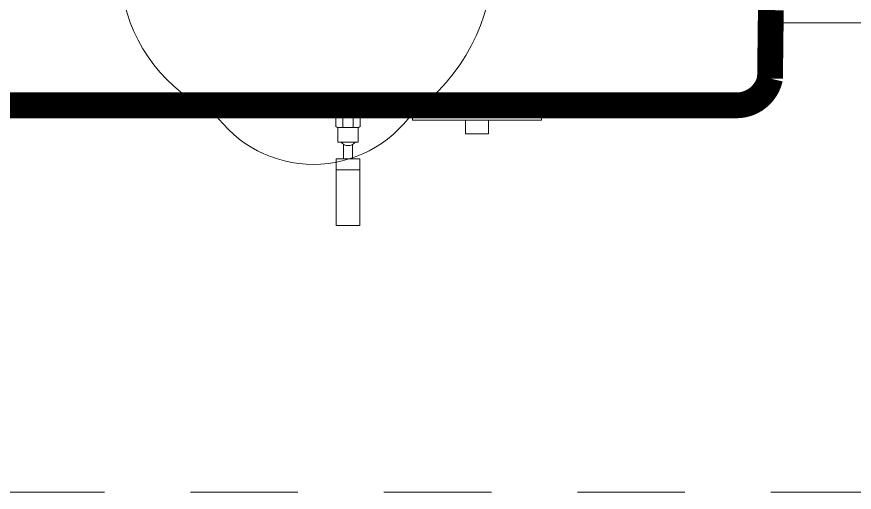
# Model space of a CAD drawing. Header units: metres. Extents: x 8 to 2416, y -346 to 476.
# Drawn here: x 215.835 to 216.809, y -227.236 to -226.683 of the extents above; entities that cross this region are included whole.
import ezdxf

# ---------------------------------------------------------------- set-up
doc = ezdxf.new("R2010")
doc.units = ezdxf.units.M
doc.linetypes.add('0', pattern=[0])
doc.linetypes.add('HIDDEN2', pattern=[0.1875, 0.125, -0.0625])
doc.layers.get('0').update_dxf_attribs({"color": 250, "linetype": '0', "lineweight": 20})
for name, color, linetype, lineweight in [('A-WALL', 250, 'Continuous', 20), ('baños', 140, 'Continuous', 0), ('SE-3', 253, 'Continuous', 5)]:
    doc.layers.add(name, color=color, linetype=linetype, lineweight=lineweight)
doc.layers.add('REVESTIMIENTO EXTERIOR', color=7, linetype='Continuous', lineweight=5, true_color=0xffdebd)
doc.layers.add('Techos 1', color=7, linetype='HIDDEN2', lineweight=9, true_color=0x42391a)
doc.styles.get("Standard").update_dxf_attribs({"font": 'arial.ttf', "height": 0.1875})

# ---------------------------------------------------------------- blocks, each defined once
blk = doc.blocks.new('A$C0ed3e1a4')
at = {"layer": 'baños'}
for p, q in [((0.13955, 0.05904), (0.13684, 0.05904)), ((0.13955, 0.05904), (0.13955, 0)), ((0.12942, 0.05104), (0.12942, 0.02952)), ((0.13556, 0.00221), (0.13556, 0.05682)), ((0.0645, 0.04318), (0.0645, 0.0157)), ((0.09684, 0.01754), (0.09684, 0.04134)), ((0.09684, 0.04134), (0.11369, 0.04134)), ((0.11369, 0.04134), (0.11369, 0.02944)), ((0.12942, 0.0435), (0.11483, 0.0435)), ((0.09408, 0.03457), (0.07722, 0.03457)), ((0.11369, 0.03539), (0.12942, 0.03539)), ((0.11369, 0.01754), (0.11369, 0.02944)), ((0.12942, 0.008), (0.12942, 0.02952)), ((0.09408, 0.02431), (0.07722, 0.02431)), ((0.11369, 0.02349), (0.12942, 0.02349)), ((0.09684, 0.01754), (0.11369, 0.01754)), ((0.12942, 0.01538), (0.11483, 0.01538)), ((0.13955, 0), (0.13684, 0))]:
    blk.add_line(p, q, dxfattribs=at)
blk.add_lwpolyline([(0.07722, 0.04318), (0, 0.04318), (0, 0.0157), (0.07722, 0.0157)], close=True, dxfattribs=at)
for centre, radius, start, end in [((0.13797, 0.05691), 0.00241, 117.91788, 181.97177), ((0.14155, 0.0445), 0.01378, 115.78965, 151.65642), ((0.11932, 0.03974), 0.00586, 140.07929, 164.09241), ((0.10271, 0.02944), 0.01003, 125.7762, 234.2238), ((0.11932, 0.01915), 0.00586, 195.90759, 219.92071), ((0.14155, 0.01454), 0.01378, 208.34358, 244.21035), ((0.13797, 0.00213), 0.00241, 178.02823, 242.08212)]:
    blk.add_arc(centre, radius, start, end, dxfattribs=at)
blk = doc.blocks.new('PL BASE 2N NASAS 09')
at = {"layer": 'A-WALL'}
for p, q in [((166.74755, -7.65173), (166.74755, -7.72173)), ((166.70755, -7.76173), (165.33755, -7.76173))]:
    blk.add_line(p, q, dxfattribs=at)
blk.add_arc((166.70755, -7.72173), 0.04, 270, 0, dxfattribs=at)
at = {"layer": 'baños'}
blk.add_line((166.74755, -7.66561), (168.29755, -7.66561), dxfattribs=at)
for points in [[(166.33074, -7.76173), (166.33074, -7.77908), (166.48074, -7.77908), (166.48074, -7.76173)], [(166.39235, -7.77908), (166.39235, -7.79489), (166.41913, -7.79489), (166.41913, -7.77908)]]:
    blk.add_lwpolyline(points, close=True, dxfattribs=at)
at = {"layer": 'Techos 1'}
blk.add_line((161.34755, -8.21173), (176.09755, -8.21173), dxfattribs=at)
at = {"layer": 'baños', "rotation": 90.00000000000001}
blk.add_blockref('A$C0ed3e1a4', (166.28526, -7.90128), dxfattribs=at)
at = {"layer": 'baños', "linetype": 'Continuous', "flags": 8}
for tag, p in [('MODELNUMBER', (167.1329, -5.63062, 0)), ('TRADENAME', (167.1329, -5.63066, 0)), ('PRODUCT', (167.1329, -5.6307, 0)), ('MATERIAL', (167.1329, -5.63074, 0)), ('MODELNUMBER', (168.30765, -5.63062, 0)), ('TRADENAME', (168.30765, -5.63066, 0)), ('PRODUCT', (168.30765, -5.6307, 0)), ('MATERIAL', (168.30765, -5.63074, 0))]:
    blk.add_attdef(tag, p, '', height=0.0000254, rotation=180.00008, dxfattribs=at)
blk = doc.blocks.new('PL MUEBLES 2N NASAS 09')
blk.add_blockref('PL BASE 2N NASAS 09', (49.91428, 62.71701))

msp = doc.modelspace()

# ---------------------------------------------------------------- linework, layer by layer
at = {"color": 6}
msp.add_lwpolyline([(216.29502, -226.79501, 0.520567), (216.29502, -226.43768, 0.520567), (216.29502, -225.983, 0.520567), (216.29502, -225.35779, 0.520567), (216.29502, -224.80905, 0.520567), (216.29502, -224.30452, 0.520567), (216.0094, -224.31889, 0.520567), (216.0094, -224.71588, 0.520567), (216.0094, -225.3265, 0.520567), (216.0094, -225.75127, 0.520567), (216.0094, -226.15614, 0.520567), (216.0094, -226.49017, 0.520567), (216.06446, -226.79501, 0.520567)], format="xyb", close=True, dxfattribs=at)
at = {"layer": 'SE-3', "color": 254, "true_color": 0xd7ebd2, "transparency": 33554687, "const_width": 0.03}
msp.add_lwpolyline([(216.16182, -226.63633), (216.16182, -226.36641, -0.414214), (216.19182, -226.33641), (216.23182, -226.33641, -0.414084), (216.26182, -226.36642), (216.26182, -226.63633), (216.67182, -226.63633, -0.414214), (216.71182, -226.67633), (216.71085, -226.75513, -0.350649), (216.67182, -226.78633), (215.30182, -226.78633)], format="xyb", dxfattribs=at)

# ---------------------------------------------------------------- block references
at = {"layer": 'REVESTIMIENTO EXTERIOR', "color": 30, "true_color": 0xf8991e}
msp.add_blockref('PL MUEBLES 2N NASAS 09', (0.05, -281.74161), dxfattribs=at)

doc.saveas('drawing.dxf')
